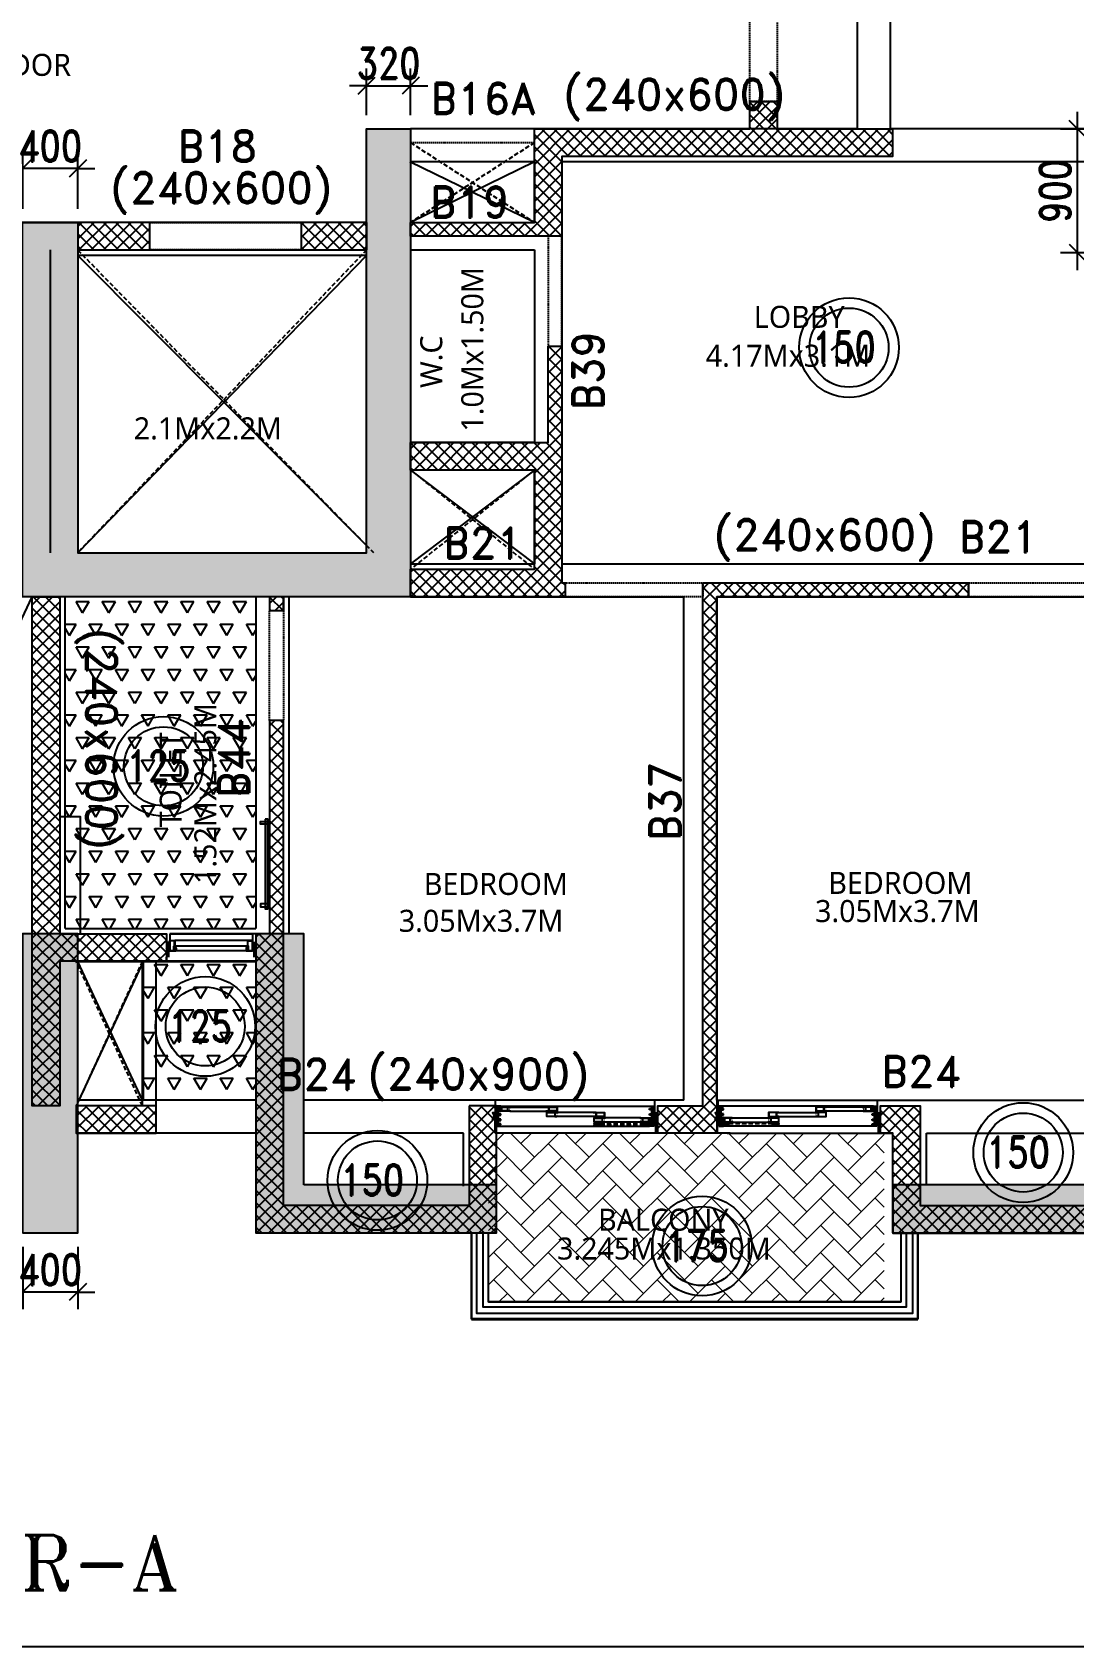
# Model space of a CAD drawing. Header units: millimetres. Extents: x 2061841 to 105821645, y -77612 to 48520811.
# Drawn here: x 105538296 to 105545866, y 48421234 to 48432969 of the extents above; entities that cross this region are included whole.
import ezdxf

# ---------------------------------------------------------------- set-up
doc = ezdxf.new("R2010")
doc.units = ezdxf.units.MM
doc.header["$LTSCALE"] = 10
doc.header["$MEASUREMENT"] = 0
doc.linetypes.add('$0$HIDDEN', pattern=[0.375, 0.25, -0.125])
doc.linetypes.add('HIDDEN2', pattern=[4.7625, 3.175, -1.5875])
for name, color, linetype in [('A-ANNO-LABL', 140, 'Continuous'), ('A-ELEV-HIDN', 54, 'HIDDEN2'), ('A-ELEV-LITE', 74, 'Continuous'), ('A-FLOR-HRAL', 200, 'Continuous'), ('A-GLAZ-FRAM', 74, 'Continuous'), ('A-WALL', 3, 'Continuous'), ('A-WALL-CILL', 140, 'Continuous'), ('A-WALL-FNSH', 8, 'Continuous'), ('A-WALL-PATT', 54, 'Continuous'), ('AP-SANR-FIXT', 74, 'Continuous'), ('AS-COLS', 2, 'Continuous'), ('S-BEAM', 4, 'Continuous'), ('S-BEAMNO.', 4, 'Continuous'), ('S-CUTOUT', 6, 'Continuous'), ('S-OPENING', 6, 'Continuous'), ('S-slab thk.', 2, 'Continuous'), ('S-Sunk', 8, 'Continuous'), ('xr_TDT02_Toilet_01_settingout$0$A-ELEV-FINE', 8, 'Continuous')]:
    doc.layers.add(name, color=color, linetype=linetype)
doc.layers.add('A-FIRE DOOR', color=1, linetype='Continuous', true_color=0xff0000)
for name, color, linetype, lineweight in [('S-Hatch Balcony', 8, 'Continuous', 5), ('S-STRCOL HATCH', 33, 'Continuous', 9), ('TEXT 3', 1, 'Continuous', 18)]:
    doc.layers.add(name, color=color, linetype=linetype, lineweight=lineweight)
doc.styles.add('200', font='romand.shx', dxfattribs={"width": 0.8, "height": 225})
doc.styles.add('Lucida SU', font='l_10646.ttf')
doc.styles.add('RD', font='romand.shx', dxfattribs={"width": 0.9, "height": 225})
doc.styles.add('RT', font='romant.shx', dxfattribs={"height": 250})
doc.dimstyles.new('GR1', dxfattribs={"dimtxt": 225, "dimasz": 125, "dimexe": 125, "dimexo": 100, "dimgap": 50, "dimtad": 1, "dimdec": 0, "dimzin": 3, "dimdsep": 46, "dimtxsty": '200', "dimblk1": 'OBLIQUE', "dimblk2": 'OBLIQUE', "dimsah": 1, "dimcen": 0.0625, "dimdle": 125, "dimclrd": 3, "dimclre": 3, "dimclrt": 2, "dimadec": 0, "dimazin": 0, "dimtfac": 1, "dimtdec": 0, "dimtix": 1, "dimtmove": 0, "dimatfit": 3, "dimfxl": 1, "dimtolj": 1, "dimtzin": 0, "dimarcsym": 0})
pattern_1 = [(135, (101756968.51, 47916918.16), (-44.9012806, -44.9012806), []), (225, (101756968.51, 47916918.16), (44.9012806, -44.9012806), [])]
pattern_2 = [(135, (101702366.684, 48122568.903), (-44.9012806, -44.9012806), []), (225, (101702366.684, 48122568.903), (44.9012806, -44.9012806), [])]
pattern_3 = [(60, (100816.75, 0), (-95.24999982, 164.97783931), [95.25, -95.25]), (120, (100816.75, 0), (-190.49999982, 1e-07), [95.25, -95.25]), (0, (100769.12, 82.49), (95.25, 164.9778392), [95.25, -95.25])]

# ---------------------------------------------------------------- blocks, each defined once
blk = doc.blocks.new('Win clip')
for points in [[(14, 1), (14, 9), (18, 9), (18, 8), (19, 8), (19, 9), (20, 9), (20, 10), (0, 10), (0, 0), (3, 0), (3, -1), (2, -1), (2, -2), (5, -2), (5, 0), (17, 0), (17, -1), (15, -1), (15, -2), (18, -2), (18, 1)], [(1, 9), (13, 9), (13, 1), (1, 1)]]:
    blk.add_lwpolyline(points, close=True)
at = {"layer": 'Defpoints'}
blk.add_line((28, 3), (22, 3), dxfattribs=at)
blk = doc.blocks.new('*U694')
at = {"color": 251}
for p, q in [((0, 88), (25, 88)), ((25, 88), (0, 38)), ((0, 88), (25, 38)), ((25, 38), (0, 38)), ((650, 88), (625, 88)), ((625, 88), (650, 38)), ((650, 88), (625, 38)), ((625, 38), (650, 38))]:
    blk.add_line(p, q, dxfattribs=at)
for p, q in [((60, 25), (590, 25)), ((70, 100), (590, 100)), ((70, 65), (590, 65))]:
    blk.add_line(p, q)
for points in [[(62, 70), (62, 67), (55, 67), (55, 85), (59, 85), (59, 84), (60, 84), (60, 89), (59, 89), (59, 87), (55, 87), (55, 99), (59, 99), (59, 97), (60, 97), (60, 100), (25, 100), (25, 25), (60, 25), (60, 65), (70, 65), (70, 70)], [(69, 69), (68, 69), (68, 70), (70, 70), (68, 70), (68, 69), (69, 69), (69, 67), (63, 67), (63, 69)], [(588, 70), (588, 67), (595, 67), (595, 85), (591, 85), (591, 84), (590, 84), (590, 89), (591, 89), (591, 87), (595, 87), (595, 99), (591, 99), (591, 97), (590, 97), (590, 100), (625, 100), (625, 25), (590, 25), (590, 65), (580, 65), (580, 70)], [(581, 69), (582, 69), (582, 70), (580, 70), (582, 70), (582, 69), (581, 69), (581, 67), (587, 67), (587, 69)]]:
    blk.add_lwpolyline(points)
for points in [[(59, 26), (26, 26), (26, 99), (54, 99), (54, 65), (59, 65)], [(65, 80), (65, 79), (63, 79), (65, 79), (65, 80), (62, 80)], [(585, 80), (585, 79), (587, 79), (585, 79), (585, 80), (588, 80)], [(591, 26), (624, 26), (624, 99), (596, 99), (596, 65), (591, 65)]]:
    blk.add_lwpolyline(points, close=True)
at = {"layer": 'A-WALL-CILL'}
blk.add_line((625, -25), (25, -25), dxfattribs=at)
blk.add_lwpolyline([(0, 145), (0, 175), (650, 175), (650, 145)], dxfattribs=at)
at = {"layer": 'A-WALL-FNSH'}
for p, q in [((15, 88), (15, 145)), ((635, 88), (635, 145)), ((25, -25), (25, 35)), ((625, -25), (625, 35))]:
    blk.add_line(p, q, dxfattribs=at)
at = {"rotation": 270}
blk.add_blockref('Win clip', (60, 100), dxfattribs=at)
at = {"xscale": -1, "rotation": 90}
blk.add_blockref('Win clip', (590, 100), dxfattribs=at)
blk = doc.blocks.new('xr_TDT02_Toilet_01_settingout$0$i dont know')
at = {"layer": 'AP-SANR-FIXT', "ltscale": 0.2}
blk.add_lwpolyline([(19553, 3403), (20203, 3403), (20203, 3422), (19553, 3422)], close=True, dxfattribs=at)
at = {"layer": 'AP-SANR-FIXT', "ltscale": 0.2, "elevation": 0}
for points in [[(19568, 3434), (19588, 3434), (19588, 3368), (19568, 3368)], [(20188, 3434), (20168, 3434), (20168, 3368), (20188, 3368)]]:
    blk.add_lwpolyline(points, close=True, dxfattribs=at)
blk = doc.blocks.new('Alframe Door 3T+W')
for p, q in [((35, 146), (0, 146)), ((0, 146), (0, 0)), ((1, 2), (1, 144)), ((1, 144), (16, 144)), ((16, 144), (16, 2)), ((18, 129), (18, 144)), ((18, 144), (35, 144)), ((34, 129), (18, 129)), ((18, 90), (18, 119)), ((18, 119), (34, 119)), ((35, 144), (35, 146)), ((0, 0), (35, 0)), ((16, 2), (1, 2)), ((34, 90), (18, 90)), ((18, 51), (18, 80)), ((18, 80), (34, 80)), ((34, 51), (18, 51)), ((18, 17), (18, 41)), ((18, 41), (34, 41)), ((35, 17), (18, 17)), ((18, 2), (18, 11)), ((18, 11), (35, 11)), ((35, 2), (18, 2)), ((35, 0), (35, 2))]:
    blk.add_line(p, q)
for centre, start, end in [((23, 124), 336, 24), ((23, 85), 336, 24), ((23, 46), 336, 24), ((23, 14), 346.3245, 13.6755)]:
    blk.add_arc(centre, 12.3, start, end)
blk = doc.blocks.new('Alframe Win shutter wmesh')
for points in [[(7, -46), (7, 0), (4, 0), (4, -1), (6, -1), (6, -13), (-6, -13), (-6, -1), (-4, -1), (-4, 0), (-8, 0), (-8, -50), (-1, -50), (-1, -48), (-2, -48), (-2, -49), (-6, -49), (-6, -46)], [(6, -14), (-6, -14), (-6, -45), (6, -45)]]:
    blk.add_lwpolyline(points, close=True)
blk = doc.blocks.new('Al frame Door shutter 1')
blk.add_lwpolyline([(8, -60), (15, -60), (15, 15), (8, 15), (8, 13), (13, 13), (13, 0), (-14, 0), (-14, 13), (-8, 13), (-8, 15), (-15, 15), (-15, -60), (-8, -60), (-8, -58), (-14, -58), (-14, -45), (13, -45), (13, -58), (8, -58), (8, -60)])
blk.add_lwpolyline([(-14, -44), (13, -44), (13, -2), (-14, -2)], close=True)
blk = doc.blocks.new('Al frame Door shutter 2')
for p, q in [((-8, 75), (-15, 75)), ((-14, 60), (-14, 73)), ((-14, 73), (-8, 73)), ((14, 60), (-14, 60)), ((14, 58), (-14, 58)), ((-14, 58), (-14, 2)), ((-14, 2), (14, 2)), ((-8, 73), (-8, 75)), ((15, 75), (8, 75)), ((8, 75), (8, 73)), ((8, 73), (14, 73)), ((14, 73), (14, 60)), ((14, 2), (14, 58)), ((15, 34), (15, 75)), ((15, 34), (19, 34)), ((19, 33), (15, 33)), ((21, 37), (19, 34)), ((22, 36), (19, 33)), ((22, 36), (21, 37))]:
    blk.add_line(p, q)
blk.add_lwpolyline([(-15, 75), (-15, 0), (15, 0), (15, 33)])
blk = doc.blocks.new('*U683')
for p, q in [((50, 179), (1150, 179)), ((124, 173), (393, 173)), ((124, 143), (393, 143)), ((737, 133), (468, 133)), ((50, 33), (1141, 33)), ((737, 103), (468, 103)), ((1076, 94), (812, 94)), ((1076, 64), (812, 64))]:
    blk.add_line(p, q)
at = {"linetype": 'HIDDEN2'}
for p, q in [((783, 55), (1105, 55)), ((1101, 40), (787, 40))]:
    blk.add_line(p, q, dxfattribs=at)
at = {"color": 251}
for points in [[(25, 81), (0, 81), (25, 131), (0, 131), (25, 81), (25, 131)], [(1175, 81), (1200, 81), (1175, 131), (1200, 131), (1175, 81), (1175, 131)]]:
    blk.add_lwpolyline(points, dxfattribs=at)
at = {"layer": 'A-WALL-FNSH'}
for p, q in [((20, 131), (20, 220)), ((1180, 131), (1180, 220)), ((15, 81), (15, -15)), ((1185, 81), (1185, -15))]:
    blk.add_line(p, q, dxfattribs=at)
blk.add_blockref('Alframe Door 3T+W', (25, 33))
at = {"xscale": -1}
for name, p, rotation in [('Al frame Door shutter 1', (64, 158), 90), ('Al frame Door shutter 2', (468, 158), 90), ('Al frame Door shutter 2', (393, 118), 270), ('Al frame Door shutter 2', (812, 118), 90), ('Al frame Door shutter 2', (737, 79), 270), ('Al frame Door shutter 1', (1136, 79), 270), ('Alframe Win shutter wmesh', (1151, 47), 270)]:
    blk.add_blockref(name, p, dxfattribs=dict(at, rotation=rotation))
blk.add_blockref('Alframe Door 3T+W', (1175, 33), dxfattribs=at)
at = {"rotation": 90.00000000000001}
blk.add_blockref('Alframe Win shutter wmesh', (737, 47), dxfattribs=at)
blk = doc.blocks.new('*U684')
for p, q in [((50, 179), (1150, 179)), ((124, 173), (393, 173)), ((124, 143), (393, 143)), ((737, 133), (468, 133)), ((50, 33), (1141, 33)), ((737, 103), (468, 103)), ((1076, 94), (812, 94)), ((1076, 64), (812, 64))]:
    blk.add_line(p, q)
at = {"linetype": 'HIDDEN2'}
for p, q in [((783, 55), (1105, 55)), ((1101, 40), (787, 40))]:
    blk.add_line(p, q, dxfattribs=at)
at = {"color": 251}
for points in [[(25, 81), (0, 81), (25, 131), (0, 131), (25, 81), (25, 131)], [(1175, 81), (1200, 81), (1175, 131), (1200, 131), (1175, 81), (1175, 131)]]:
    blk.add_lwpolyline(points, dxfattribs=at)
at = {"layer": 'A-WALL-FNSH'}
for p, q in [((20, 131), (20, 220)), ((1180, 131), (1180, 220)), ((15, 81), (15, -15)), ((1185, 81), (1185, -15))]:
    blk.add_line(p, q, dxfattribs=at)
blk.add_blockref('Alframe Door 3T+W', (25, 33))
at = {"xscale": -1}
for name, p, rotation in [('Al frame Door shutter 1', (64, 158), 90), ('Al frame Door shutter 2', (468, 158), 90), ('Al frame Door shutter 2', (393, 118), 270), ('Al frame Door shutter 2', (812, 118), 90), ('Al frame Door shutter 2', (737, 79), 270), ('Al frame Door shutter 1', (1136, 79), 270), ('Alframe Win shutter wmesh', (1151, 47), 270)]:
    blk.add_blockref(name, p, dxfattribs=dict(at, rotation=rotation))
blk.add_blockref('Alframe Door 3T+W', (1175, 33), dxfattribs=at)
at = {"rotation": 90.00000000000001}
blk.add_blockref('Alframe Win shutter wmesh', (737, 47), dxfattribs=at)
blk = doc.blocks.new('_Oblique')
at = {"color": 0, "linetype": 'ByBlock', "lineweight": -2}
blk.add_line((-0.5, -0.5), (0.5, 0.5), dxfattribs=at)
blk = doc.blocks.new('*D820')
at = {"layer": 'AS-COLS', "color": 3, "lineweight": -2, "transparency": 16777216}
for p, q in [((102782894, 48529256), (102782894, 48530406)), ((102783001, 48530281), (102782769, 48530281)), ((102783001, 48529381), (102782769, 48529381))]:
    blk.add_line(p, q, dxfattribs=at)
at = {"layer": 'Defpoints', "color": 0, "transparency": 16777216}
for p in [(102782894, 48530281), (102783101, 48530281), (102783101, 48529381)]:
    blk.add_point(p, dxfattribs=at)
at = {"layer": 'AS-COLS', "color": 3, "lineweight": -2, "transparency": 16777216, "xscale": 125, "yscale": 125, "zscale": 125}
for p, rotation in [((102782894, 48530281), 90), ((102782894, 48529381), 270)]:
    blk.add_blockref('_Oblique', p, dxfattribs=dict(at, rotation=rotation))
at = {"layer": 'AS-COLS', "color": 2, "transparency": 16777216, "insert": (102782731, 48529831), "char_height": 225, "attachment_point": 5, "rotation": 90, "style": '200'}
blk.add_mtext('\\A1;900', dxfattribs=at)
blk = doc.blocks.new('*D824')
at = {"layer": 'AS-COLS', "color": 3, "lineweight": -2, "transparency": 16777216}
for p, q in [((102775226, 48522156), (102775226, 48521702)), ((102775626, 48522156), (102775626, 48521702)), ((102775226, 48521827), (102775101, 48521827)), ((102775626, 48521827), (102775226, 48521827)), ((102775626, 48521827), (102775751, 48521827))]:
    blk.add_line(p, q, dxfattribs=at)
at = {"layer": 'Defpoints', "color": 0, "transparency": 16777216}
for p in [(102775226, 48522256), (102775626, 48522256), (102775226, 48521827)]:
    blk.add_point(p, dxfattribs=at)
at = {"layer": 'AS-COLS', "color": 3, "lineweight": -2, "transparency": 16777216, "xscale": 125, "yscale": 125, "zscale": 125}
blk.add_blockref('_Oblique', (102775226, 48521827), dxfattribs=at)
at = {"layer": 'AS-COLS', "color": 3, "lineweight": -2, "transparency": 16777216, "xscale": 125, "yscale": 125, "zscale": 125, "rotation": 180}
blk.add_blockref('_Oblique', (102775626, 48521827), dxfattribs=at)
at = {"layer": 'AS-COLS', "color": 2, "transparency": 16777216, "insert": (102775426, 48521989), "char_height": 225, "attachment_point": 5, "style": '200'}
blk.add_mtext('\\A1;400', dxfattribs=at)
blk = doc.blocks.new('*D842')
at = {"layer": 'AS-COLS', "color": 3, "lineweight": -2, "transparency": 16777216}
for p, q in [((102775226, 48529702), (102775226, 48530119)), ((102775626, 48529702), (102775626, 48530119)), ((102775226, 48529994), (102775101, 48529994)), ((102775626, 48529994), (102775226, 48529994)), ((102775626, 48529994), (102775751, 48529994))]:
    blk.add_line(p, q, dxfattribs=at)
at = {"layer": 'Defpoints', "color": 0, "transparency": 16777216}
for p in [(102775226, 48529994), (102775226, 48529602, 0), (102775626, 48529602, 0)]:
    blk.add_point(p, dxfattribs=at)
at = {"layer": 'AS-COLS', "color": 3, "lineweight": -2, "transparency": 16777216, "xscale": 125, "yscale": 125, "zscale": 125}
blk.add_blockref('_Oblique', (102775226, 48529994), dxfattribs=at)
at = {"layer": 'AS-COLS', "color": 3, "lineweight": -2, "transparency": 16777216, "xscale": 125, "yscale": 125, "zscale": 125, "rotation": 180}
blk.add_blockref('_Oblique', (102775626, 48529994), dxfattribs=at)
at = {"layer": 'AS-COLS', "color": 2, "transparency": 16777216, "insert": (102775426, 48530157), "char_height": 225, "attachment_point": 5, "style": '200'}
blk.add_mtext('\\A1;400', dxfattribs=at)
blk = doc.blocks.new('*D843')
at = {"layer": 'AS-COLS', "color": 3, "lineweight": -2, "transparency": 16777216}
for p, q in [((102777726, 48530381), (102777726, 48530721)), ((102778046, 48530381), (102778046, 48530721)), ((102777726, 48530596), (102777601, 48530596)), ((102777726, 48530596), (102778046, 48530596)), ((102778046, 48530596), (102778171, 48530596))]:
    blk.add_line(p, q, dxfattribs=at)
at = {"layer": 'Defpoints', "color": 0, "transparency": 16777216}
for p in [(102778046, 48530596), (102777726, 48530281), (102778046, 48530281)]:
    blk.add_point(p, dxfattribs=at)
at = {"layer": 'AS-COLS', "color": 3, "lineweight": -2, "transparency": 16777216, "xscale": 125, "yscale": 125, "zscale": 125}
blk.add_blockref('_Oblique', (102777726, 48530596), dxfattribs=at)
at = {"layer": 'AS-COLS', "color": 3, "lineweight": -2, "transparency": 16777216, "xscale": 125, "yscale": 125, "zscale": 125, "rotation": 180}
blk.add_blockref('_Oblique', (102778046, 48530596), dxfattribs=at)
at = {"layer": 'AS-COLS', "color": 2, "transparency": 16777216, "insert": (102777886, 48530758), "char_height": 225, "attachment_point": 5, "style": '200'}
blk.add_mtext('\\A1;320', dxfattribs=at)
blk = doc.blocks.new('TOWER-A TYPICAL FLOOR FRAMING PLAN N')
at = {"layer": 'A-WALL-PATT'}
h = blk.add_hatch(dxfattribs=at)
h.set_pattern_fill('ANSI37', color=8, scale=20, angle=90)
h.set_pattern_definition(pattern_2)
h.paths.add_polyline_path([(102780170.6, 48526981.3), (102780170.6, 48523181.3), (102779841.9, 48523181.3), (102779841.9, 48522981.3), (102780270.6, 48522981.3), (102780270.6, 48526881.3), (102782100.6, 48526881.3), (102782100.6, 48526981.3)])
h.paths.add_polyline_path([(102778045.6, 48529501.9), (102779145.6, 48529501.9), (102779145.6, 48530081.3), (102781549.6, 48530081.3), (102781549.6, 48530281.3), (102780710.6, 48530281.3), (102780710.6, 48530481.3), (102780510.6, 48530481.3), (102780510.6, 48530281.3), (102778945.6, 48530281.3), (102778945.6, 48529601.9), (102778045.6, 48529601.9)])
h.paths.add_polyline_path([(102779145.6, 48528701.9), (102779045.6, 48528701.9), (102779045.6, 48528001.9), (102778045.6, 48528001.9), (102778045.6, 48527801.9), (102778945.6, 48527801.9), (102778945.6, 48527081.3), (102778045.6, 48527081.3), (102778045.6, 48526881.3), (102779170.6, 48526881.3), (102779170.6, 48526981.3), (102779145.6, 48526981.3)])
h = blk.add_hatch(dxfattribs=at)
h.set_pattern_fill('ANSI37', color=8, scale=20, angle=90)
h.set_pattern_definition(pattern_1)
h.paths.add_polyline_path([(102775625.6, 48529602.2), (102776150.6, 48529602.2), (102776150.6, 48529402.2), (102775625.6, 48529402.2)])
h = blk.add_hatch(dxfattribs=at)
h.set_pattern_fill('ANSI37', color=8, scale=20, angle=90)
h.set_pattern_definition(pattern_1)
h.paths.add_polyline_path([(102777250.6, 48529601.6), (102777725.7, 48529602.8), (102777725.6, 48529402.8), (102777250.6, 48529401.6)])
h = blk.add_hatch(dxfattribs=at)
h.set_pattern_fill('ANSI37', color=8, scale=20, angle=90)
h.set_pattern_definition(pattern_2)
h.paths.add_polyline_path([(102775495.6, 48526881.3), (102775495.6, 48524431.3), (102776270.6, 48524431.3), (102776270.6, 48524231.3), (102775495.6, 48524231.3), (102775495.6, 48523181.3), (102775295.6, 48523181.3), (102775295.6, 48526881.3), (102775495.6, 48526881.3)])
h = blk.add_hatch(dxfattribs=at)
h.set_pattern_fill('ANSI37', color=8, scale=20, angle=90)
h.set_pattern_definition([(135, (101702377.25, 48122568.903), (-44.9012806, -44.9012806), []), (225, (101702377.25, 48122568.903), (44.9012806, -44.9012806), [])])
h.paths.add_polyline_path([(102777120.6, 48526881.3), (102777020.6, 48526881.3), (102777020.6, 48526781.3), (102777120.6, 48526781.3), (102777120.6, 48526881.3)])
h = blk.add_hatch(dxfattribs=at)
h.set_pattern_fill('ANSI37', color=8, scale=20, angle=90)
h.set_pattern_definition(pattern_2)
h.paths.add_polyline_path([(102778470.6, 48523181.3), (102778470.6, 48522456.3), (102777120.6, 48522456.3), (102777120.6, 48525981.3), (102777020.6, 48525981.3), (102777020.6, 48524431.3), (102776920.6, 48524431.3), (102776920.6, 48522256.3), (102778670.6, 48522256.3), (102778670.6, 48523181.3), (102778470.6, 48523181.3)])
h = blk.add_hatch(dxfattribs=at)
h.set_pattern_fill('ANSI37', color=8, scale=20, angle=90)
h.set_pattern_definition(pattern_2)
h.paths.add_polyline_path([(102776195.6, 48523181.2), (102775615.6, 48523181.2), (102775615.6, 48522981.2), (102776195.6, 48522981.2), (102776195.6, 48523181.2)])
h = blk.add_hatch(dxfattribs=at)
h.set_pattern_fill('ANSI37', color=8, scale=20, angle=90)
h.set_pattern_definition(pattern_2)
h.paths.add_polyline_path([(102781550.6, 48523181.3), (102781750.6, 48523181.3), (102781750.6, 48522456.3), (102783100.6, 48522456.3), (102783100.6, 48522256.1), (102781550.6, 48522256.3), (102781550.6, 48522981.3), (102781460.1, 48522981.3), (102781460.1, 48523181.3), (102781550.6, 48523181.3)])
at = {"layer": 'S-Hatch Balcony'}
h = blk.add_hatch(dxfattribs=at)
h.set_pattern_fill('AR-HBONE', color=256, scale=35, style=0)
h.set_pattern_definition([(45, (102217597.76, 48829384.83), (2e-14, 197.9899), [420, -140]), (135, (102217696.76, 48829483.82), (2e-14, 197.9899), [420, -140])])
h.paths.add_polyline_path([(102778612.7, 48522978), (102781488, 48522978), (102781488, 48521753), (102778612.7, 48521753)])
at = {"layer": 'S-STRCOL HATCH'}
h = blk.add_hatch(color=256, dxfattribs=at)
h.dxf.hatch_style = 1
h.paths.add_polyline_path([(102775225.6, 48529602.1), (102775625.6, 48529602.3), (102775625.6, 48527202), (102777725.6, 48527202), (102777725.6, 48530282), (102778045.6, 48530282), (102778045.6, 48526882), (102775225.6, 48526881.3)])
h = blk.add_hatch(color=256, dxfattribs=at)
h.dxf.hatch_style = 1
h.paths.add_polyline_path([(102775225.6, 48522256.3), (102775625.6, 48522256.3), (102775625.6, 48524431.3), (102775225.6, 48524431.3)])
h = blk.add_hatch(color=256, dxfattribs=at)
h.dxf.hatch_style = 1
h.paths.add_polyline_path([(102777270.6, 48522606.3), (102777270.6, 48524431.3), (102776920.6, 48524431.3), (102776920.6, 48522256.3), (102778670.6, 48522256.3), (102778670.6, 48522606.3)])
h = blk.add_hatch(color=256, dxfattribs=at)
h.dxf.hatch_style = 1
h.paths.add_polyline_path([(102784127.1, 48522606.3), (102784127.1, 48522256.3), (102781550.6, 48522256.3), (102781550.6, 48522606.3), (102784127.1, 48522606.3)])
at = {"layer": 'S-Sunk'}
h = blk.add_hatch(dxfattribs=at)
h.set_pattern_fill('TRIANG', color=8, scale=20, style=0)
h.set_pattern_definition(pattern_3)
h.paths.add_polyline_path([(102775535.6, 48526881.3), (102776920.6, 48526881.3), (102776920.6, 48524470.8), (102775535.6, 48524470.8)])
h = blk.add_hatch(dxfattribs=at)
h.set_pattern_fill('TRIANG', color=8, scale=20, style=0)
h.set_pattern_definition(pattern_3)
h.paths.add_polyline_path([(102776100.5, 48524230.8), (102776920.6, 48524230.8), (102776920.6, 48523221.2), (102776100.5, 48523221.2)])
at = {"layer": 'A-ELEV-HIDN', "ltscale": 0.3}
for p, q in [((102778945.6, 48530281.3), (102778045.6, 48530281.3)), ((102778945.6, 48530181.3), (102778045.6, 48530181.3))]:
    blk.add_line(p, q, dxfattribs=at)
at = {"layer": 'A-ELEV-HIDN'}
for p, q in [((102778945.6, 48530181.9), (102778045.6, 48529601.9)), ((102778045.6, 48530181.9), (102778945.6, 48529601.9)), ((102778945.6, 48527801.9), (102778045.6, 48527081.3)), ((102778045.6, 48527801.9), (102778945.6, 48527081.3)), ((102776095.6, 48524231.8, 0), (102775615.6, 48523181.2, 0)), ((102776095.6, 48523181.2, 0), (102775615.6, 48524231.3))]:
    blk.add_line(p, q, dxfattribs=at)
at = {"layer": 'A-ELEV-HIDN', "ltscale": 0.3}
for points in [[(102780510.6, 48531681.3), (102780710.6, 48531681.3), (102780710.6, 48530481.3), (102780510.6, 48530481.3)], [(102779145.6, 48529501.9), (102779045.6, 48529501.9), (102779045.6, 48528701.9), (102779145.6, 48528701.9)], [(102779170.6, 48526981.3), (102780170.6, 48526981.3), (102780170.6, 48526881.3), (102779170.6, 48526881.3)], [(102782100.6, 48526981.3), (102783100.6, 48526981.3), (102783100.6, 48526881.3), (102782100.6, 48526881.3)]]:
    blk.add_lwpolyline(points, close=True, dxfattribs=at)
at = {"layer": 'A-ELEV-HIDN', "ltscale": 0.3, "elevation": 0}
for points in [[(102776150.6, 48529602.2), (102777250.6, 48529602.2), (102777250.6, 48529402.2), (102776150.6, 48529402.2)], [(102777020.6, 48526781.3), (102777120.6, 48526781.3), (102777120.6, 48525981.3), (102777020.6, 48525981.3)]]:
    blk.add_lwpolyline(points, close=True, dxfattribs=at)
at = {"layer": 'A-ELEV-HIDN', "elevation": 0}
for points in [[(102775625.6, 48529402.2), (102777775.6, 48527202.2)], [(102777725.6, 48529402.2), (102775625.6, 48527201.5)]]:
    blk.add_lwpolyline(points, dxfattribs=at)
at = {"layer": 'A-ELEV-LITE'}
for p, q in [((102776095.6, 48523181.2, 0), (102776095.6, 48524231.8, 0)), ((102776195.6, 48523181.2, 0), (102776195.6, 48524231.8, 0))]:
    blk.add_line(p, q, dxfattribs=at)
at = {"layer": 'A-FIRE DOOR'}
blk.add_lwpolyline([(102758976.4, 48553234.4), (102808052.2, 48553234.4), (102808052.2, 48519249.1), (102758976.4, 48519249.1)], close=True, dxfattribs=at)
at = {"layer": 'A-FLOR-HRAL', "color": 252, "elevation": 0}
for points in [[(102781733.6, 48522256.2), (102781733.6, 48521631.3), (102778487.7, 48521631.3), (102778487.7, 48522256.2)], [(102781693.6, 48522256.2), (102781693.6, 48521671.3), (102778527.7, 48521671.3), (102778527.7, 48522256.2)], [(102781648.6, 48522256.2), (102781648.6, 48521716.3), (102778572.7, 48521716.3), (102778572.7, 48522256.2)], [(102781608.6, 48522256.2), (102781608.6, 48521756.3), (102778612.7, 48521756.3), (102778612.7, 48522256.2)]]:
    blk.add_lwpolyline(points, dxfattribs=at)
at = {"layer": 'A-WALL', "color": 8}
for p, q in [((102776150.6, 48529602.2, 0), (102775625.6, 48529602.2)), ((102775625.6, 48529601.3, 0), (102775625.6, 48527201.3, 0)), ((102776150.6, 48529402.2, 0), (102776150.6, 48529602.2, 0)), ((102777725.6, 48529602.2, 0), (102777250.6, 48529602.2, 0)), ((102777250.6, 48529602.2, 0), (102777250.6, 48529402.2, 0)), ((102777725.6, 48529601.9, 0), (102777725.6, 48529401.9, 0)), ((102778045.6, 48529601.9, 0), (102778045.6, 48529501.9)), ((102775425.6, 48529401.9, 0), (102775425.6, 48527201.3, 0)), ((102775625.6, 48529402.2, 0), (102777725.6, 48529402.2, 0)), ((102775625.6, 48529402.2, 0), (102776150.6, 48529402.2, 0)), ((102779045.6, 48528701.9), (102779145.6, 48528701.9)), ((102779170.6, 48526881.3), (102779170.6, 48526981.3)), ((102777020.6, 48526881.3, 0), (102777020.6, 48526781.3, 0)), ((102777120.6, 48526881.3, 0), (102777120.6, 48526781.3, 0)), ((102777020.6, 48526781.3, 0), (102777120.6, 48526781.3, 0)), ((102776920.6, 48524431.3, 0), (102776295.6, 48524431.3, 0))]:
    blk.add_line(p, q, dxfattribs=at)
for points in [[(102779145.6, 48529501.9), (102778945.6, 48529501.9), (102778045.6, 48529501.9), (102778045.6, 48529601.9), (102778945.6, 48529601.9), (102778945.6, 48530281.3), (102780510.6, 48530281.3), (102780510.6, 48530481.3), (102780710.6, 48530481.3), (102780710.6, 48530281.3), (102781549.6, 48530281.3), (102781549.6, 48530081.3), (102779145.6, 48530081.3)], [(102780170.6, 48526981.3), (102782100.6, 48526981.3), (102782100.6, 48526881.3), (102780270.6, 48526881.3), (102780270.6, 48522981.3), (102779841.9, 48522981.3), (102779841.9, 48523181.3), (102780170.6, 48523181.3)]]:
    blk.add_lwpolyline(points, close=True, dxfattribs=at)
for points in [[(102779170.6, 48526881.3), (102778045.6, 48526881.3), (102778045.6, 48527081.3), (102778945.6, 48527081.3), (102778945.6, 48527801.9), (102778045.6, 48527801.9), (102778045.6, 48528001.9), (102779045.6, 48528001.9), (102779045.6, 48528701.9)], [(102779145.6, 48528701.9), (102779145.6, 48526981.3), (102779170.6, 48526981.3)]]:
    blk.add_lwpolyline(points, dxfattribs=at)
at = {"layer": 'A-WALL', "color": 8, "elevation": 0}
for points in [[(102775495.6, 48526881.3), (102775495.6, 48524431.3), (102776270.6, 48524431.3), (102776270.6, 48524231.3), (102775495.6, 48524231.3), (102775495.6, 48523181.3), (102775295.6, 48523181.3), (102775295.6, 48526881.3)], [(102777120.6, 48526881.3), (102777020.6, 48526881.3), (102777020.6, 48526781.3), (102777120.6, 48526781.3)], [(102778470.6, 48523181.3), (102778470.6, 48522456.3), (102777120.6, 48522456.3), (102777120.6, 48525981.3), (102777020.6, 48525981.3), (102777020.6, 48524431.3), (102776920.6, 48524431.3), (102776920.6, 48522256.3), (102778670.6, 48522256.3), (102778670.6, 48523181.3)], [(102776195.6, 48523181.2), (102775615.6, 48523181.2), (102775615.6, 48522981.2), (102776195.6, 48522981.2)], [(102781550.6, 48523181.3), (102781750.6, 48523181.3), (102781750.6, 48522456.3), (102783100.6, 48522456.3), (102783100.6, 48522256.1), (102781550.6, 48522256.3), (102781550.6, 48522981.3), (102781460.1, 48522981.3), (102781460.1, 48523181.3)]]:
    blk.add_lwpolyline(points, close=True, dxfattribs=at)
for points in [[(102775645.6, 48524431.3), (102775645.6, 48525280.9), (102775495.6, 48525280.9)], [(102776920.6, 48524231.3), (102776920.6, 48524231.3)]]:
    blk.add_lwpolyline(points, dxfattribs=at)
at = {"layer": 'AS-COLS', "color": 1, "elevation": 0}
blk.add_lwpolyline([(102775225.6, 48529602.1), (102775625.6, 48529601.6), (102775625.6, 48527201.3), (102777725.6, 48527201.3), (102777725.6, 48530281.3), (102778045.6, 48530281.3), (102778045.6, 48526881.3), (102775225.6, 48526881.3)], close=True, dxfattribs=at)
at = {"layer": 'AS-COLS', "color": 1}
blk.add_lwpolyline([(102775225.6, 48522256.3), (102775625.6, 48522256.3), (102775625.6, 48524431.3), (102775225.6, 48524431.3)], close=True, dxfattribs=at)
at = {"layer": 'AS-COLS', "color": 1, "elevation": 0}
for points in [[(102777270.6, 48522606.3), (102777270.6, 48524431.3), (102776920.6, 48524431.3), (102776920.6, 48522256.3), (102778670.6, 48522256.3), (102778670.6, 48522606.3), (102777270.6, 48522606.3)], [(102783020.6, 48522606.1), (102781550.6, 48522606.1), (102781550.6, 48522256.1), (102784126.1, 48522256.1), (102784126.1, 48522606.1), (102783420.6, 48522606.1)]]:
    blk.add_lwpolyline(points, dxfattribs=at)
at = {"layer": 'S-BEAM', "linetype": '$0$HIDDEN'}
for p, q in [((102781290.6, 48531781.3), (102781290.6, 48530281.3)), ((102781530.6, 48531781.3), (102781530.6, 48530281.3)), ((102781290.6, 48530281.3, 0), (102778045.6, 48530281.3, 0)), ((102778921.4, 48530281.3), (102778045.6, 48530281.3, 0)), ((102783100.6, 48530281.3, 0), (102781530.6, 48530281.3, 0)), ((102783100.6, 48530041.3, 0), (102779145.6, 48530041.3, 0)), ((102779145.6, 48530041.3), (102779145.6, 48527121.2)), ((102777725.6, 48529602.1, 0), (102771066.4, 48529602.1, 0)), ((102778945.6, 48529401.9), (102778945.6, 48528001.9)), ((102779145.6, 48527121.3), (102783100.6, 48527121.3)), ((102777160.6, 48526880.9, 0), (102777160.6, 48524431.3, 0)), ((102778045.6, 48526881.3), (102780030.6, 48526881.3)), ((102780030.6, 48523221.2), (102780030.6, 48526881.3)), ((102780270.6, 48526881.3), (102783100.6, 48526881.3)), ((102780270.6, 48523221.2), (102780270.6, 48526881.3)), ((102776100.5, 48524230.8, 0), (102776920.6, 48524230.8, 0)), ((102776920.6, 48523221.2, 0), (102776100.5, 48523221.2, 0)), ((102780030.6, 48523221.2, 0), (102777270.6, 48523221.2, 0)), ((102780270.6, 48523221.2, 0), (102783180.6, 48523221.2, 0)), ((102778430.6, 48522981.2, 0), (102777270.6, 48522981.2, 0)), ((102778430.6, 48522597.5, 0), (102778430.6, 48522981.2, 0)), ((102781795.3, 48522605.2, 0), (102781795.3, 48522981.2, 0)), ((102781795.3, 48522981.2, 0), (102783023.4, 48522981.2, 0))]:
    blk.add_line(p, q, dxfattribs=at)
at = {"layer": 'S-BEAM'}
for p, q in [((102778945.6, 48530041.3), (102778040.9, 48530041.3)), ((102778945.6, 48530041.3, 0), (102778045.6, 48530041.3, 0)), ((102778945.6, 48530041.3, 0), (102778945.6, 48529602.2, 0)), ((102778045.6, 48529602.2, 0), (102778945.6, 48529602.2, 0)), ((102778045.6, 48529601.9), (102778945.6, 48529601.9)), ((102778045.6, 48529401.9), (102778945.6, 48529401.9)), ((102777725.6, 48529362.1, 0), (102775625.6, 48529362.1, 0)), ((102778945.6, 48528001.9), (102778045.6, 48528001.9)), ((102778945.6, 48527801.9), (102778045.6, 48527801.9)), ((102778945.6, 48527801.9), (102778945.6, 48527120.9)), ((102778045.6, 48527121.3), (102778945.6, 48527121.3)), ((102775295.6, 48524431.3, 0), (102775295.6, 48526880.9, 0)), ((102775535.6, 48524470.8, 0), (102775535.6, 48526880.9, 0)), ((102776920.6, 48526880.9, 0), (102776920.6, 48524470.8, 0)), ((102775535.6, 48524470.8, 0), (102776920.6, 48524470.8, 0)), ((102775625.6, 48524230.8, 0), (102776100.5, 48524230.8, 0)), ((102776100.5, 48524230.8, 0), (102776100.5, 48523221.2, 0)), ((102776100.5, 48523221.2, 0), (102775625.6, 48523221.2, 0)), ((102776920.6, 48522981.2, 0), (102775625.6, 48522981.2, 0)), ((102778675.3, 48522981.2, 0), (102778670.6, 48522981.2, 0)), ((102778670.6, 48522606.3, 0), (102778670.6, 48522981.2, 0)), ((102780367.5, 48522981.2, 0), (102778675.3, 48522981.2, 0)), ((102780345.5, 48522981.2, 0), (102781550.6, 48522981.2, 0)), ((102781550.6, 48522598.8, 0), (102781550.6, 48522981.2, 0)), ((102778487.7, 48522253.1), (102778487.7, 48521628)), ((102778612.7, 48521753), (102778612.7, 48522253)), ((102781608.6, 48522253), (102781608.6, 48521753)), ((102781733.6, 48521628), (102781733.6, 48522253)), ((102781608.6, 48521753), (102778612.7, 48521753)), ((102778487.7, 48521628), (102781733.6, 48521628))]:
    blk.add_line(p, q, dxfattribs=at)
at = {"layer": 'S-CUTOUT'}
for p, q in [((102778945.6, 48529601.9), (102778040.9, 48530041.3)), ((102778945.6, 48530041.3), (102778045.6, 48529601.9)), ((102775625.6, 48529362.1, 0), (102777725.6, 48527253.3)), ((102777725.6, 48529362.1, 0), (102775625.6, 48527201.3, 0)), ((102778945.6, 48527801.9), (102778045.6, 48527121.3)), ((102778045.6, 48527801.9), (102778945.6, 48527120.9)), ((102773566.4, 48523221.2, 0), (102775295.6, 48526881.3, 0)), ((102776095.6, 48523221.2, 0), (102775625.6, 48524230.8, 0)), ((102776100.5, 48524230.8, 0), (102775633.9, 48523221.2, 0))]:
    blk.add_line(p, q, dxfattribs=at)
at = {"layer": 'S-slab thk.'}
for centre, radius in [((102781232.4, 48528691.9, 0), 362.3), ((102781232.4, 48528691.9, 0), 287.3), ((102776249.2, 48525648.4, 0), 362.3), ((102776249.2, 48525648.4, 0), 287.3), ((102776552.9, 48523757.7, 0), 362.3), ((102776552.9, 48523757.7, 0), 287.3), ((102782498.5, 48522840.9, 0), 362.3), ((102782498.5, 48522840.9, 0), 287.3), ((102777804.4, 48522638.5, 0), 362.3), ((102777804.4, 48522638.5, 0), 287.3), ((102780164.1, 48522161.4, 0), 362.3), ((102780164.1, 48522161.4, 0), 287.3)]:
    blk.add_circle(centre, radius, dxfattribs=at)
at = {"layer": 'A-GLAZ-FRAM', "color": 252, "rotation": 180}
blk.add_blockref('*U694', (102776920.6, 48524406.3, 0), dxfattribs=at)
at = {"layer": 'A-GLAZ-FRAM', "color": 252}
blk.add_blockref('*U684', (102778641.9, 48522999.1, 0), dxfattribs=at)
at = {"layer": 'A-GLAZ-FRAM', "color": 252, "xscale": -1}
blk.add_blockref('*U683', (102781460.1, 48522999.1, 0), dxfattribs=at)
at = {"layer": 'xr_TDT02_Toilet_01_settingout$0$A-ELEV-FINE', "linetype": 'Continuous', "rotation": 270}
blk.add_blockref('xr_TDT02_Toilet_01_settingout$0$i dont know', (102773586.6, 48544816.3, 0), dxfattribs=at)
at = {"layer": 'A-ANNO-LABL', "color": 252, "style": 'Lucida SU'}
for s, p in [('2.2M WIDE CORRIDOR', (102773384.1, 48530667.2)), ('LOBBY', (102780540, 48528835.7, 414.8)), ('4.17Mx3.1M', (102780190.8, 48528553, 207.4)), ('2.1Mx2.2M', (102776033.4, 48528025.2, 0)), ('BEDROOM', (102778141.5, 48524713.6, 207.4)), ('BEDROOM', (102781081.3, 48524721.3, 207.4)), ('3.05Mx3.7M', (102777959.7, 48524445.7, 207.4)), ('3.05Mx3.7M', (102780985.7, 48524516.6, 207.4)), ('BALCONY', (102779408.2, 48522272.9, 207.4)), ('3.245Mx1.350M', (102779110.3, 48522063.4, 207.4))]:
    blk.add_text(s, height=160, dxfattribs=at).set_placement(p)
for s, p in [('1.0Mx1.50M', (102778573.9, 48528081.3, 207.4)), ('W.C', (102778275.5, 48528398.7, 207.4)), ('1.52Mx2.45M', (102776633.5, 48524793.1, 207.4)), ('TOILET', (102776381.8, 48525204.5, 0))]:
    blk.add_text(s, height=160, rotation=90, dxfattribs=at).set_placement(p)
at = {"layer": 'S-BEAMNO.', "color": 2, "style": 'RD'}
for s, rotation, p in [('(240x600)', 0.00028, (102779162.8, 48530421, 0)), ('(240x600)', 0.00028, (102775869.8, 48529741.8)), ('(240x600)', 359.99972, (102780255.6, 48527218.9, 0)), ('(240x600)', 269.99972, (102775686.2, 48526647.5)), ('(240x900)', 359.99972, (102777738.6, 48523299.9))]:
    blk.add_text(s, height=225, rotation=rotation, dxfattribs=at).set_placement(p)
at = {"layer": 'S-BEAMNO.', "color": 4, "style": 'RD'}
for s, rotation, p in [('B16A', 0.00028, (102778189.8, 48530391.1, 0)), ('B18', 0.00028, (102776351.8, 48530044.1, 0)), ('B19', 0.00028, (102778186.6, 48529637.6)), ('B39', 90.00028, (102779448.3, 48528234.9, 0)), ('B21', 359.99972, (102782030, 48527204.5)), ('B21', 359.99972, (102778281.7, 48527159.4)), ('B44', 90.00028, (102776871.8, 48525417.7, 0)), ('B37', 90.00028, (102780008, 48525103.6)), ('B24', 359.99972, (102781466.3, 48523317.7)), ('B24', 359.99972, (102777071.9, 48523298.1, 0))]:
    blk.add_text(s, height=225, rotation=rotation, dxfattribs=at).set_placement(p)
at = {"layer": 'S-slab thk.', "style": 'RD', "width": 0.8}
for s, p in [('150', (102780963.8, 48528583.1, 0)), ('125', (102775980.6, 48525539.6, 0)), ('125', (102776284.3, 48523648.9, 0)), ('150', (102782229.9, 48522732.1, 0)), ('150', (102777535.9, 48522529.7, 0)), ('175', (102779895.5, 48522052.6, 0))]:
    blk.add_text(s, height=225, rotation=359.99972, dxfattribs=at).set_placement(p)
at = {"layer": 'TEXT 3', "style": 'RT'}
blk.add_text('TOWER-A', height=400, dxfattribs=at).set_placement((102773717.5, 48519659.8, 202.2))
at = {"layer": 'AS-COLS', "color": 6}
for base, p1, p2, picture, middle in [((102778045.6, 48530595.9, 0), (102777725.6, 48530281.3, 0), (102778045.6, 48530281.3, 0), '*D843', (102777885.6, 48530758.4, 0)), ((102775225.6, 48529994.2), (102775625.6, 48529601.6, 0), (102775225.6, 48529602.1, 0), '*D842', (102775425.6, 48530156.7)), ((102775225.6, 48521826.6), (102775625.6, 48522256.3), (102775225.6, 48522256.3), '*D824', (102775425.6, 48521989.1))]:
    dim = blk.add_linear_dim(base=base, p1=p1, p2=p2, dimstyle='GR1', dxfattribs=at)
    dim.commit()
    dim.dimension.update_dxf_attribs({"geometry": picture, "text_midpoint": middle})
dim = blk.add_linear_dim(base=(102782893.8, 48530280.7), p1=(102783100.6, 48529380.7), p2=(102783100.6, 48530280.7), angle=90, dimstyle='GR1', dxfattribs=at)
dim.commit()
dim.dimension.update_dxf_attribs({"geometry": '*D820', "text_midpoint": (102782731.3, 48529830.7)})

msp = doc.modelspace()

# ---------------------------------------------------------------- block references
at = {"layer": 'S-OPENING'}
msp.add_blockref('TOWER-A TYPICAL FLOOR FRAMING PLAN N', (2763000.3, -98014.7), dxfattribs=at)

doc.saveas('drawing.dxf')
